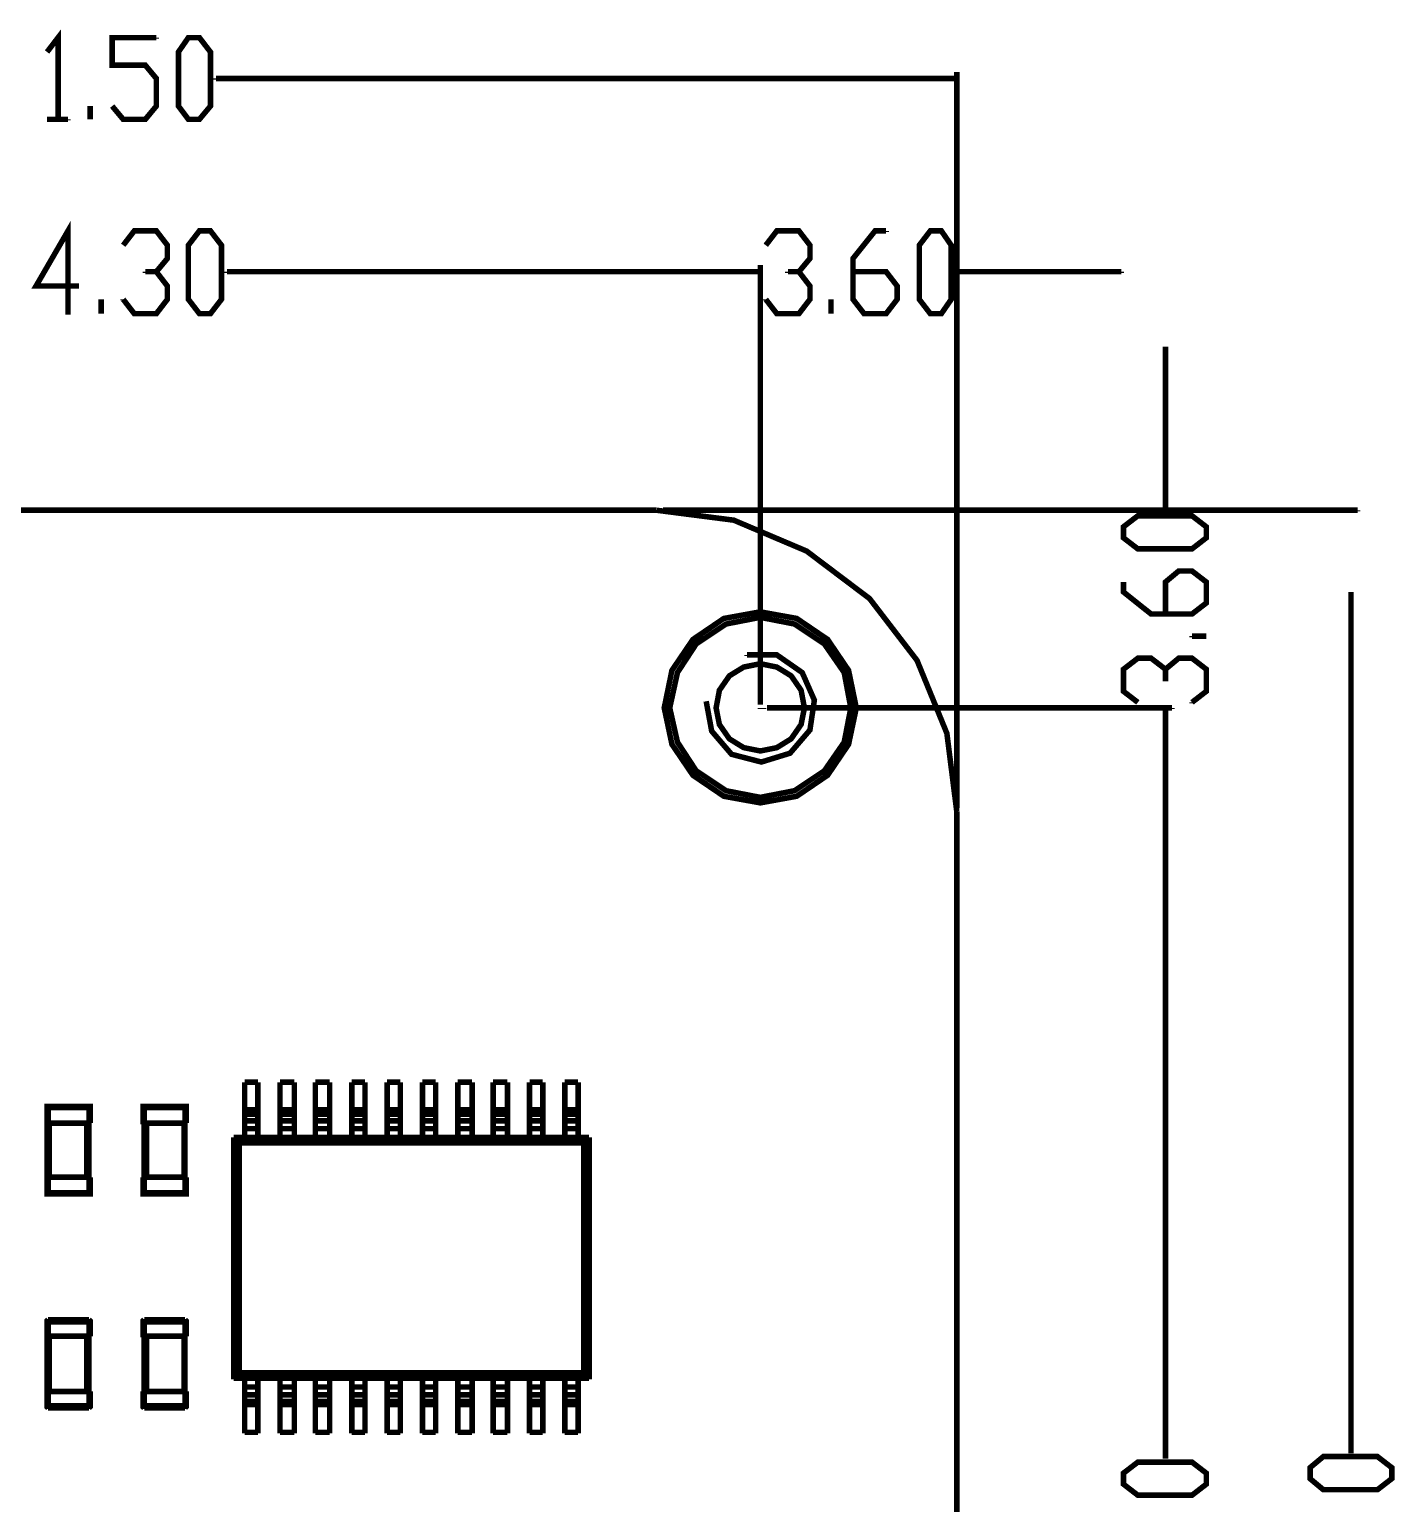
# Model space of a CAD drawing. Extents: x 0.69 to 10.45, y 1.47 to 7.05.
# Drawn here: x 8.392 to 10.452, y 3.509 to 5.734 of the extents above; entities that cross this region are included whole.
import ezdxf

# ---------------------------------------------------------------- set-up
doc = ezdxf.new("R2010")
doc.units = 0
doc.layers.get('0').update_dxf_attribs({"linetype": 'CONTINUOUS'})

msp = doc.modelspace()

# ---------------------------------------------------------------- linework, layer by layer
at = {"color": 0, "const_width": 0.00833}
for points in [[(8.41835, 5.69997), (8.435, 5.72168), (8.435, 5.59831)], [(8.51665, 5.61833), (8.53331, 5.59831), (8.56668, 5.59831), (8.58333, 5.61833), (8.58333, 5.66), (8.56668, 5.68001), (8.51665, 5.68001), (8.51665, 5.72168), (8.58333, 5.72168)], [(8.58333, 5.72168), (8.58333, 5.72)], [(9.79167, 4.55832), (9.79167, 5.66997)], [(9.79167, 5.66997), (9.79167, 5.66835)], [(9.79167, 5.66), (8.67333, 5.66)], [(8.67333, 5.66), (8.67333, 5.65831)], [(8.48335, 5.59831), (8.48335, 5.61833)], [(8.48335, 5.61833), (8.48335, 5.61664)], [(8.41835, 5.59831), (8.44997, 5.59831)], [(8.435, 5.59831), (8.435, 5.59668)], [(8.44997, 5.59831), (8.44997, 5.59668)], [(8.46669, 5.34668), (8.40169, 5.34668), (8.44997, 5.43001), (8.44997, 5.30501)], [(8.53331, 5.40831), (8.55003, 5.43001), (8.58333, 5.43001), (8.59999, 5.40831), (8.59999, 5.38835), (8.58333, 5.36833), (8.56668, 5.36833)], [(9.50331, 5.40831), (9.52001, 5.43001), (9.55333, 5.43001), (9.56999, 5.40831), (9.56999, 5.38835), (9.55333, 5.36833), (9.53668, 5.36833)], [(9.63499, 5.36833), (9.685, 5.36833), (9.70167, 5.34668), (9.70167, 5.32667), (9.685, 5.30501), (9.65169, 5.30501), (9.63499, 5.32667), (9.63499, 5.38835), (9.66835, 5.43001), (9.685, 5.43001)], [(9.685, 5.43001), (9.685, 5.42833)], [(8.58333, 5.36833), (8.59999, 5.34668), (8.59999, 5.32667), (8.58333, 5.30501), (8.55003, 5.30501), (8.53331, 5.32667)], [(8.56668, 5.36833), (8.56668, 5.36664)], [(9.49501, 5.36833), (8.69, 5.36833)], [(8.69, 5.36833), (8.69, 5.36664)], [(9.49501, 5.36833), (9.24669, 5.36833)], [(9.24669, 5.36833), (9.24669, 5.36664)], [(9.49501, 4.71669), (9.49501, 5.37831)], [(9.49501, 5.37831), (9.49501, 5.37668)], [(9.49501, 4.72168), (9.49501, 5.37831)], [(9.49501, 5.37831), (9.49501, 5.37668)], [(9.55333, 5.36833), (9.56999, 5.34668), (9.56999, 5.32667), (9.55333, 5.30501), (9.52001, 5.30501), (9.50331, 5.32667)], [(9.53668, 5.36833), (9.53668, 5.36664)], [(9.79167, 4.72168), (9.79167, 5.37831)], [(9.79167, 5.37831), (9.79167, 5.37668)], [(9.79167, 5.36833), (10.04, 5.36833)], [(10.04, 5.36833), (10.04, 5.36664)], [(8.5, 5.30501), (8.5, 5.32667)], [(8.5, 5.32667), (8.5, 5.32497)], [(8.53331, 5.32667), (8.53331, 5.32497)], [(9.50331, 5.32667), (9.50331, 5.32497)], [(9.60167, 5.30501), (9.60167, 5.32667)], [(9.60167, 5.32667), (9.60167, 5.32497)], [(8.44997, 5.30501), (8.44997, 5.30333)], [(10.1067, 5.00836), (10.1067, 5.25499)], [(10.1067, 5.25499), (10.1067, 5.25331)], [(9.33832, 5.00836), (7.64665, 5.00836)], [(9.79167, 4.55333), (9.77669, 4.67165), (9.73167, 4.78168), (9.66, 4.875), (9.565, 4.94667), (9.45503, 4.99333), (9.33832, 5.00836)], [(9.33832, 5.00836), (9.33832, 5.00667)], [(9.34332, 5.00836), (9.34332, 5.00667)], [(9.34831, 5.00836), (10.3967, 5.00836)], [(10.1017, 5.00836), (10.095, 5.00836)], [(10.095, 5.00836), (10.095, 5.00667)], [(10.1067, 5.00836), (10.1067, 5.00667)], [(10.3967, 5.00836), (10.3967, 5.00667)], [(10.1067, 4.85167), (10.1067, 4.90001), (10.1267, 4.91667), (10.1467, 4.91667), (10.1683, 4.90001), (10.1683, 4.86833), (10.1467, 4.85167), (10.085, 4.85167), (10.0433, 4.88499), (10.0433, 4.90001)], [(10.0433, 4.90001), (10.0433, 4.89833)], [(10.3867, 4.88499), (10.3867, 3.58664)], [(10.1683, 4.81836), (10.1467, 4.81836)], [(10.1467, 4.81836), (10.1467, 4.81668)], [(9.41336, 4.72), (9.42165, 4.67503), (9.45167, 4.63997), (9.49669, 4.62831), (9.53999, 4.64165), (9.56999, 4.67665), (9.57667, 4.72168), (9.55832, 4.76335), (9.52001, 4.78999), (9.47499, 4.78999)], [(9.47499, 4.78999), (9.47499, 4.78836)], [(10.065, 4.71832), (10.0433, 4.73503), (10.0433, 4.76833), (10.065, 4.785), (10.085, 4.785), (10.1067, 4.76833), (10.1067, 4.75168)], [(10.1067, 4.76833), (10.1267, 4.785), (10.1467, 4.785), (10.1683, 4.76833), (10.1683, 4.73503), (10.1467, 4.71832)], [(10.1067, 4.75168), (10.1067, 4.75)], [(9.49501, 4.71669), (9.49501, 4.715)], [(9.79167, 4.71669), (9.79167, 4.715)], [(10.1467, 4.71832), (10.1467, 4.71669)], [(9.49501, 4.71001), (9.49501, 4.70833)], [(9.5, 4.71001), (9.5, 4.70833)], [(9.50499, 4.71001), (10.1166, 4.71001)], [(10.1017, 4.71001), (10.095, 4.71001)], [(10.095, 4.71001), (10.095, 4.70833)], [(10.1067, 4.71001), (10.1067, 3.57835)], [(10.1067, 4.71001), (10.1067, 4.70833)], [(10.1067, 4.71001), (10.1067, 4.46332)], [(10.1166, 4.71001), (10.1166, 4.70833)], [(9.79167, 2.20167), (9.79167, 4.55333)], [(9.79167, 4.55333), (9.79167, 4.55165)], [(9.79167, 4.55333), (9.79167, 4.55165)], [(10.1067, 4.46332), (10.1067, 4.46164)], [(8.71669, 4.14501), (8.71669, 4.06168)], [(8.73665, 4.14501), (8.71669, 4.14501)], [(8.71669, 4.14501), (8.71669, 4.14333)], [(8.73665, 4.14501), (8.73665, 4.06168)], [(8.77001, 4.14501), (8.77001, 4.06168)], [(8.79167, 4.14501), (8.77001, 4.14501)], [(8.77001, 4.14501), (8.77001, 4.14333)], [(8.79167, 4.14501), (8.79167, 4.06168)], [(8.82335, 4.14501), (8.82335, 4.06168)], [(8.845, 4.14501), (8.82335, 4.14501)], [(8.82335, 4.14501), (8.82335, 4.14333)], [(8.845, 4.14501), (8.845, 4.06168)], [(8.87831, 4.14501), (8.87831, 4.06168)], [(8.89833, 4.14501), (8.87831, 4.14501)], [(8.87831, 4.14501), (8.87831, 4.14333)], [(8.89833, 4.14501), (8.89833, 4.06168)], [(8.93164, 4.14501), (8.93164, 4.06168)], [(8.95167, 4.14501), (8.93164, 4.14501)], [(8.93164, 4.14501), (8.93164, 4.14333)], [(8.95167, 4.14501), (8.95167, 4.06168)], [(8.98503, 4.14501), (8.98503, 4.06168)], [(9.00499, 4.14501), (8.98503, 4.14501)], [(8.98503, 4.14501), (8.98503, 4.14333)], [(9.00499, 4.14501), (9.00499, 4.06168)], [(9.03836, 4.06168), (9.03836, 4.14501)], [(9.03836, 4.14501), (9.03836, 4.14333)], [(9.06, 4.14501), (9.03836, 4.14501)], [(9.03836, 4.14501), (9.03836, 4.14333)], [(9.06, 4.14501), (9.06, 4.06168)], [(9.09169, 4.06168), (9.09169, 4.14501)], [(9.09169, 4.14501), (9.09169, 4.14333)], [(9.11333, 4.14501), (9.09169, 4.14501)], [(9.09169, 4.14501), (9.09169, 4.14333)], [(9.11333, 4.14501), (9.11333, 4.06168)], [(9.14665, 4.14501), (9.14665, 4.06168)], [(9.16667, 4.14501), (9.14665, 4.14501)], [(9.14665, 4.14501), (9.14665, 4.14333)], [(9.16667, 4.14501), (9.16667, 4.06168)], [(9.19997, 4.14501), (9.19997, 4.06168)], [(9.22, 4.14501), (9.19997, 4.14501)], [(9.19997, 4.14501), (9.19997, 4.14333)], [(9.22, 4.14501), (9.22, 4.06168)], [(8.41997, 4.10835), (8.41835, 4.10835), (8.41835, 4.10667)], [(8.41835, 4.10667), (8.41835, 4.08333)], [(8.41835, 4.10667), (8.48335, 4.10667)], [(8.41835, 4.10667), (8.41835, 4.10499)], [(8.41997, 4.08333), (8.41997, 4.10835)], [(8.41997, 4.10835), (8.41997, 4.10667)], [(8.48167, 4.10835), (8.41997, 4.10835)], [(8.41997, 4.10835), (8.41997, 4.10667)], [(8.48167, 4.10835), (8.48167, 4.08333)], [(8.48335, 4.10667), (8.48335, 4.10835), (8.48167, 4.10835)], [(8.48167, 4.10835), (8.48167, 4.10667)], [(8.48335, 4.08333), (8.48335, 4.10667)], [(8.48335, 4.10667), (8.48335, 4.10499)], [(8.48335, 4.10667), (8.48335, 4.10499)], [(8.565, 4.10835), (8.56332, 4.10835), (8.56332, 4.10667)], [(8.56332, 4.10667), (8.56332, 4.08333)], [(8.56332, 4.10667), (8.62831, 4.10667)], [(8.56332, 4.10667), (8.56332, 4.10499)], [(8.565, 4.08333), (8.565, 4.10835)], [(8.565, 4.10835), (8.565, 4.10667)], [(8.62668, 4.10835), (8.565, 4.10835)], [(8.565, 4.10835), (8.565, 4.10667)], [(8.62668, 4.10835), (8.62668, 4.08333)], [(8.62831, 4.10667), (8.62831, 4.10835), (8.62668, 4.10835)], [(8.62668, 4.10835), (8.62668, 4.10667)], [(8.62831, 4.08333), (8.62831, 4.10667)], [(8.62831, 4.10667), (8.62831, 4.10499)], [(8.62831, 4.10667), (8.62831, 4.10499)], [(8.71669, 4.10335), (8.73665, 4.10335)], [(8.73665, 4.09668), (8.71669, 4.09668)], [(8.71669, 4.09668), (8.71669, 4.095)], [(8.73665, 4.10335), (8.73665, 4.10167)], [(8.77001, 4.10335), (8.79167, 4.10335)], [(8.79167, 4.09668), (8.77001, 4.09668)], [(8.77001, 4.09668), (8.77001, 4.095)], [(8.79167, 4.10335), (8.79167, 4.10167)], [(8.82335, 4.10335), (8.845, 4.10335)], [(8.845, 4.09668), (8.82335, 4.09668)], [(8.82335, 4.09668), (8.82335, 4.095)], [(8.845, 4.10335), (8.845, 4.10167)], [(8.87831, 4.10335), (8.89833, 4.10335)], [(8.89833, 4.09668), (8.87831, 4.09668)], [(8.87831, 4.09668), (8.87831, 4.095)], [(8.89833, 4.10335), (8.89833, 4.10167)], [(8.93164, 4.10335), (8.95167, 4.10335)], [(8.95167, 4.09668), (8.93164, 4.09668)], [(8.93164, 4.09668), (8.93164, 4.095)], [(8.95167, 4.10335), (8.95167, 4.10167)], [(8.98503, 4.10335), (9.00499, 4.10335)], [(9.00499, 4.09668), (8.98503, 4.09668)], [(8.98503, 4.09668), (8.98503, 4.095)], [(9.00499, 4.10335), (9.00499, 4.10167)], [(9.03836, 4.10335), (9.06, 4.10335)], [(9.06, 4.09668), (9.03836, 4.09668)], [(9.03836, 4.09668), (9.03836, 4.095)], [(9.06, 4.10335), (9.06, 4.10167)], [(9.09169, 4.10335), (9.11333, 4.10335)], [(9.11333, 4.09668), (9.09169, 4.09668)], [(9.09169, 4.09668), (9.09169, 4.095)], [(9.11333, 4.10335), (9.11333, 4.10167)], [(9.14665, 4.10335), (9.16667, 4.10335)], [(9.16667, 4.09668), (9.14665, 4.09668)], [(9.14665, 4.09668), (9.14665, 4.095)], [(9.16667, 4.10335), (9.16667, 4.10167)], [(9.19997, 4.10335), (9.22, 4.10335)], [(9.22, 4.09668), (9.19997, 4.09668)], [(9.19997, 4.09668), (9.19997, 4.095)], [(9.22, 4.10335), (9.22, 4.10167)], [(8.41835, 4.08333), (8.41835, 4.08165)], [(8.41835, 4.08333), (8.41835, 4.00168)], [(8.48335, 4.08333), (8.41835, 4.08333)], [(8.41835, 4.08333), (8.41835, 4.08165)], [(8.42165, 4.00168), (8.42165, 4.08333)], [(8.42165, 4.08333), (8.42165, 4.08165)], [(8.47835, 4.08333), (8.47835, 4.00168)], [(8.48167, 4.08333), (8.48167, 4.08165)], [(8.48167, 4.00168), (8.48167, 4.08333)], [(8.48167, 4.08333), (8.48167, 4.08165)], [(8.56332, 4.08333), (8.56332, 4.08165)], [(8.62831, 4.08333), (8.56332, 4.08333)], [(8.56332, 4.08333), (8.56332, 4.08165)], [(8.565, 4.08333), (8.565, 4.00168)], [(8.56836, 4.00168), (8.56836, 4.08333)], [(8.56836, 4.08333), (8.56836, 4.08165)], [(8.625, 4.08333), (8.625, 4.00168)], [(8.62668, 4.08333), (8.62668, 4.08165)], [(8.62668, 4.00168), (8.62668, 4.08333)], [(8.62668, 4.08333), (8.62668, 4.08165)], [(8.73665, 4.08664), (8.71669, 4.08664)], [(8.71669, 4.08664), (8.71669, 4.08501)], [(8.71669, 4.07497), (8.73665, 4.07497)], [(8.73665, 4.07497), (8.73665, 4.07335)], [(8.79167, 4.08664), (8.77001, 4.08664)], [(8.77001, 4.08664), (8.77001, 4.08501)], [(8.77001, 4.07497), (8.79167, 4.07497)], [(8.79167, 4.07497), (8.79167, 4.07335)], [(8.845, 4.08664), (8.82335, 4.08664)], [(8.82335, 4.08664), (8.82335, 4.08501)], [(8.82335, 4.07497), (8.845, 4.07497)], [(8.845, 4.07497), (8.845, 4.07335)], [(8.89833, 4.08664), (8.87831, 4.08664)], [(8.87831, 4.08664), (8.87831, 4.08501)], [(8.87831, 4.07497), (8.89833, 4.07497)], [(8.89833, 4.07497), (8.89833, 4.07335)], [(8.95167, 4.08664), (8.93164, 4.08664)], [(8.93164, 4.08664), (8.93164, 4.08501)], [(8.93164, 4.07497), (8.95167, 4.07497)], [(8.95167, 4.07497), (8.95167, 4.07335)], [(9.00499, 4.08664), (8.98503, 4.08664)], [(8.98503, 4.08664), (8.98503, 4.08501)], [(8.98503, 4.07497), (9.00499, 4.07497)], [(9.00499, 4.07497), (9.00499, 4.07335)], [(9.06, 4.08664), (9.03836, 4.08664)], [(9.03836, 4.08664), (9.03836, 4.08501)], [(9.03836, 4.07497), (9.06, 4.07497)], [(9.06, 4.07497), (9.06, 4.07335)], [(9.11333, 4.08664), (9.09169, 4.08664)], [(9.09169, 4.08664), (9.09169, 4.08501)], [(9.09169, 4.07497), (9.11333, 4.07497)], [(9.11333, 4.07497), (9.11333, 4.07335)], [(9.16667, 4.08664), (9.14665, 4.08664)], [(9.14665, 4.08664), (9.14665, 4.08501)], [(9.14665, 4.07497), (9.16667, 4.07497)], [(9.16667, 4.07497), (9.16667, 4.07335)], [(9.22, 4.08664), (9.19997, 4.08664)], [(9.19997, 4.08664), (9.19997, 4.08501)], [(9.19997, 4.07497), (9.22, 4.07497)], [(9.22, 4.07497), (9.22, 4.07335)], [(8.69997, 4.06168), (8.69997, 3.69835)], [(8.71669, 4.06168), (8.69997, 4.06168)], [(8.69997, 4.06168), (8.69997, 4.06)], [(8.70833, 4.05333), (8.69997, 4.06168)], [(8.69997, 4.06168), (8.69997, 4.06)], [(8.70833, 4.05333), (8.70833, 3.70665)], [(9.22835, 4.05333), (8.70833, 4.05333)], [(8.70833, 4.05333), (8.70833, 4.05165)], [(8.71669, 4.06168), (8.71669, 4.06)], [(8.73665, 4.06168), (8.71669, 4.06168)], [(8.71669, 4.06168), (8.71669, 4.06)], [(8.73665, 4.06168), (8.73665, 4.06)], [(8.77001, 4.06168), (8.73665, 4.06168)], [(8.73665, 4.06168), (8.73665, 4.06)], [(8.77001, 4.06168), (8.77001, 4.06)], [(8.79167, 4.06168), (8.77001, 4.06168)], [(8.77001, 4.06168), (8.77001, 4.06)], [(8.79167, 4.06168), (8.79167, 4.06)], [(8.82335, 4.06168), (8.79167, 4.06168)], [(8.79167, 4.06168), (8.79167, 4.06)], [(8.82335, 4.06168), (8.82335, 4.06)], [(8.845, 4.06168), (8.82335, 4.06168)], [(8.82335, 4.06168), (8.82335, 4.06)], [(8.845, 4.06168), (8.845, 4.06)], [(8.87831, 4.06168), (8.845, 4.06168)], [(8.845, 4.06168), (8.845, 4.06)], [(8.87831, 4.06168), (8.87831, 4.06)], [(8.89833, 4.06168), (8.87831, 4.06168)], [(8.87831, 4.06168), (8.87831, 4.06)], [(8.89833, 4.06168), (8.89833, 4.06)], [(8.93164, 4.06168), (8.89833, 4.06168)], [(8.89833, 4.06168), (8.89833, 4.06)], [(8.93164, 4.06168), (8.93164, 4.06)], [(8.95167, 4.06168), (8.93164, 4.06168)], [(8.93164, 4.06168), (8.93164, 4.06)], [(8.95167, 4.06168), (8.95167, 4.06)], [(8.98503, 4.06168), (8.95167, 4.06168)], [(8.95167, 4.06168), (8.95167, 4.06)], [(8.98503, 4.06168), (8.98503, 4.06)], [(9.00499, 4.06168), (8.98503, 4.06168)], [(8.98503, 4.06168), (8.98503, 4.06)], [(9.00499, 4.06168), (9.00499, 4.06)], [(9.03836, 4.06168), (9.00499, 4.06168)], [(9.00499, 4.06168), (9.00499, 4.06)], [(9.06, 4.06168), (9.03836, 4.06168)], [(9.03836, 4.06168), (9.03836, 4.06)], [(9.06, 4.06168), (9.06, 4.06)], [(9.09169, 4.06168), (9.06, 4.06168)], [(9.06, 4.06168), (9.06, 4.06)], [(9.11333, 4.06168), (9.09169, 4.06168)], [(9.09169, 4.06168), (9.09169, 4.06)], [(9.11333, 4.06168), (9.11333, 4.06)], [(9.14665, 4.06168), (9.11333, 4.06168)], [(9.11333, 4.06168), (9.11333, 4.06)], [(9.14665, 4.06168), (9.14665, 4.06)], [(9.16667, 4.06168), (9.14665, 4.06168)], [(9.14665, 4.06168), (9.14665, 4.06)], [(9.16667, 4.06168), (9.16667, 4.06)], [(9.19997, 4.06168), (9.16667, 4.06168)], [(9.16667, 4.06168), (9.16667, 4.06)], [(9.19997, 4.06168), (9.19997, 4.06)], [(9.22, 4.06168), (9.19997, 4.06168)], [(9.19997, 4.06168), (9.19997, 4.06)], [(9.23665, 4.06168), (9.22, 4.06168)], [(9.22, 4.06168), (9.22, 4.06)], [(9.22, 4.06168), (9.22, 4.06)], [(9.23665, 4.06168), (9.22835, 4.05333)], [(9.22835, 4.05333), (9.22835, 4.05165)], [(9.22835, 3.70665), (9.22835, 4.05333)], [(9.22835, 4.05333), (9.22835, 4.05165)], [(9.23665, 3.69835), (9.23665, 4.06168)], [(9.23665, 4.06168), (9.23665, 4.06)], [(8.41835, 4.00168), (8.41835, 3.97835)], [(8.41835, 4.00168), (8.41835, 4)], [(8.41835, 4.00168), (8.48335, 4.00168)], [(8.41997, 3.97667), (8.41997, 4.00168)], [(8.41997, 4.00168), (8.41997, 4)], [(8.47835, 4.00168), (8.47835, 4)], [(8.48167, 4.00168), (8.48167, 3.97667)], [(8.48335, 3.97835), (8.48335, 4.00168)], [(8.48335, 4.00168), (8.48335, 4)], [(8.48335, 4.00168), (8.48335, 4)], [(8.56332, 4.00168), (8.56332, 3.97835)], [(8.56332, 4.00168), (8.62831, 4.00168)], [(8.565, 4.00168), (8.565, 4)], [(8.565, 3.97667), (8.565, 4.00168)], [(8.565, 4.00168), (8.565, 4)], [(8.625, 4.00168), (8.625, 4)], [(8.62668, 4.00168), (8.62668, 3.97667)], [(8.62831, 3.97835), (8.62831, 4.00168)], [(8.62831, 4.00168), (8.62831, 4)], [(8.62831, 4.00168), (8.62831, 4)], [(8.41835, 3.97835), (8.41835, 3.97667)], [(8.48335, 3.97835), (8.41835, 3.97835)], [(8.41835, 3.97835), (8.41835, 3.97667)], [(8.41835, 3.97835), (8.41835, 3.97667), (8.41997, 3.97667)], [(8.48167, 3.97667), (8.48335, 3.97667), (8.48335, 3.97835)], [(8.48335, 3.97835), (8.48335, 3.97667)], [(8.56332, 3.97835), (8.56332, 3.97667)], [(8.62831, 3.97835), (8.56332, 3.97835)], [(8.56332, 3.97835), (8.56332, 3.97667)], [(8.56332, 3.97835), (8.56332, 3.97667), (8.565, 3.97667)], [(8.62668, 3.97667), (8.62831, 3.97667), (8.62831, 3.97835)], [(8.62831, 3.97835), (8.62831, 3.97667)], [(8.41997, 3.97667), (8.48167, 3.97667)], [(8.41997, 3.97667), (8.41997, 3.97499)], [(8.48167, 3.97667), (8.48167, 3.97499)], [(8.48167, 3.97667), (8.48167, 3.97499)], [(8.565, 3.97667), (8.62668, 3.97667)], [(8.565, 3.97667), (8.565, 3.97499)], [(8.62668, 3.97667), (8.62668, 3.97499)], [(8.62668, 3.97667), (8.62668, 3.97499)], [(8.41997, 3.78668), (8.41835, 3.785), (8.41835, 3.78331)], [(8.41835, 3.78331), (8.41835, 3.76167)], [(8.41835, 3.78331), (8.48335, 3.78331)], [(8.41835, 3.78331), (8.41835, 3.78168)], [(8.41997, 3.76167), (8.41997, 3.78668)], [(8.41997, 3.78668), (8.41997, 3.785)], [(8.48167, 3.78668), (8.41997, 3.78668)], [(8.41997, 3.78668), (8.41997, 3.785)], [(8.48167, 3.78668), (8.48167, 3.76167)], [(8.48335, 3.78331), (8.48335, 3.785), (8.48167, 3.78668)], [(8.48167, 3.78668), (8.48167, 3.785)], [(8.48335, 3.76167), (8.48335, 3.78331)], [(8.48335, 3.78331), (8.48335, 3.78168)], [(8.48335, 3.78331), (8.48335, 3.78168)], [(8.565, 3.78668), (8.56332, 3.785), (8.56332, 3.78331)], [(8.56332, 3.78331), (8.56332, 3.76167)], [(8.56332, 3.78331), (8.62831, 3.78331)], [(8.56332, 3.78331), (8.56332, 3.78168)], [(8.565, 3.76167), (8.565, 3.78668)], [(8.565, 3.78668), (8.565, 3.785)], [(8.62668, 3.78668), (8.565, 3.78668)], [(8.565, 3.78668), (8.565, 3.785)], [(8.62668, 3.78668), (8.62668, 3.76167)], [(8.62831, 3.78331), (8.62831, 3.785), (8.62668, 3.78668)], [(8.62668, 3.78668), (8.62668, 3.785)], [(8.62831, 3.76167), (8.62831, 3.78331)], [(8.62831, 3.78331), (8.62831, 3.78168)], [(8.62831, 3.78331), (8.62831, 3.78168)], [(8.41835, 3.76167), (8.41835, 3.75999)], [(8.41835, 3.76167), (8.41835, 3.67833)], [(8.48335, 3.76167), (8.41835, 3.76167)], [(8.41835, 3.76167), (8.41835, 3.75999)], [(8.42165, 3.67833), (8.42165, 3.76167)], [(8.42165, 3.76167), (8.42165, 3.75999)], [(8.47835, 3.76167), (8.47835, 3.67833)], [(8.48167, 3.76167), (8.48167, 3.75999)], [(8.48167, 3.67833), (8.48167, 3.76167)], [(8.48167, 3.76167), (8.48167, 3.75999)], [(8.56332, 3.76167), (8.56332, 3.75999)], [(8.62831, 3.76167), (8.56332, 3.76167)], [(8.56332, 3.76167), (8.56332, 3.75999)], [(8.565, 3.76167), (8.565, 3.67833)], [(8.56836, 3.67833), (8.56836, 3.76167)], [(8.56836, 3.76167), (8.56836, 3.75999)], [(8.625, 3.76167), (8.625, 3.67833)], [(8.62668, 3.76167), (8.62668, 3.75999)], [(8.62668, 3.67833), (8.62668, 3.76167)], [(8.62668, 3.76167), (8.62668, 3.75999)], [(8.70833, 3.70665), (8.69997, 3.69835)], [(8.69997, 3.69835), (8.69997, 3.69667)], [(8.69997, 3.69835), (8.69997, 3.69667)], [(8.69997, 3.69835), (8.71669, 3.69835)], [(8.70833, 3.70665), (8.70833, 3.70503)], [(8.70833, 3.70665), (9.22835, 3.70665)], [(8.71669, 3.61664), (8.71669, 3.69835)], [(8.71669, 3.69835), (8.71669, 3.69667)], [(8.71669, 3.69835), (8.71669, 3.69667)], [(8.73665, 3.69835), (8.71669, 3.69835)], [(8.71669, 3.69835), (8.71669, 3.69667)], [(8.73665, 3.69835), (8.73665, 3.61664)], [(8.73665, 3.69835), (8.77001, 3.69835)], [(8.77001, 3.61664), (8.77001, 3.69835)], [(8.77001, 3.69835), (8.77001, 3.69667)], [(8.77001, 3.69835), (8.77001, 3.69667)], [(8.79167, 3.69835), (8.77001, 3.69835)], [(8.77001, 3.69835), (8.77001, 3.69667)], [(8.79167, 3.69835), (8.79167, 3.61664)], [(8.79167, 3.69835), (8.82335, 3.69835)], [(8.82335, 3.61664), (8.82335, 3.69835)], [(8.82335, 3.69835), (8.82335, 3.69667)], [(8.82335, 3.69835), (8.82335, 3.69667)], [(8.845, 3.69835), (8.82335, 3.69835)], [(8.82335, 3.69835), (8.82335, 3.69667)], [(8.845, 3.69835), (8.845, 3.61664)], [(8.845, 3.69835), (8.87831, 3.69835)], [(8.87831, 3.61664), (8.87831, 3.69835)], [(8.87831, 3.69835), (8.87831, 3.69667)], [(8.87831, 3.69835), (8.87831, 3.69667)], [(8.89833, 3.69835), (8.87831, 3.69835)], [(8.87831, 3.69835), (8.87831, 3.69667)], [(8.89833, 3.69835), (8.89833, 3.61664)], [(8.89833, 3.69835), (8.93164, 3.69835)], [(8.93164, 3.69835), (8.93164, 3.69667)], [(8.95167, 3.69835), (8.93164, 3.69835)], [(8.93164, 3.69835), (8.93164, 3.69667)], [(8.93164, 3.61664), (8.93164, 3.69835)], [(8.93164, 3.69835), (8.93164, 3.69667)], [(8.95167, 3.69835), (8.98503, 3.69835)], [(8.95167, 3.69835), (8.95167, 3.61664)], [(8.98503, 3.69835), (8.98503, 3.69667)], [(9.00499, 3.69835), (8.98503, 3.69835)], [(8.98503, 3.69835), (8.98503, 3.69667)], [(8.98503, 3.61664), (8.98503, 3.69835)], [(8.98503, 3.69835), (8.98503, 3.69667)], [(9.00499, 3.69835), (9.03836, 3.69835)], [(9.00499, 3.69835), (9.00499, 3.61664)], [(9.03836, 3.69835), (9.03836, 3.69667)], [(9.06, 3.69835), (9.03836, 3.69835)], [(9.03836, 3.69835), (9.03836, 3.69667)], [(9.03836, 3.61664), (9.03836, 3.69835)], [(9.03836, 3.69835), (9.03836, 3.69667)], [(9.06, 3.69835), (9.09169, 3.69835)], [(9.06, 3.69835), (9.06, 3.61664)], [(9.09169, 3.69835), (9.09169, 3.69667)], [(9.11333, 3.69835), (9.09169, 3.69835)], [(9.09169, 3.69835), (9.09169, 3.69667)], [(9.09169, 3.61664), (9.09169, 3.69835)], [(9.09169, 3.69835), (9.09169, 3.69667)], [(9.11333, 3.69835), (9.14665, 3.69835)], [(9.11333, 3.69835), (9.11333, 3.61664)], [(9.14665, 3.69835), (9.14665, 3.69667)], [(9.16667, 3.69835), (9.14665, 3.69835)], [(9.14665, 3.69835), (9.14665, 3.69667)], [(9.14665, 3.61664), (9.14665, 3.69835)], [(9.14665, 3.69835), (9.14665, 3.69667)], [(9.16667, 3.69835), (9.19997, 3.69835)], [(9.16667, 3.69835), (9.16667, 3.61664)], [(9.19997, 3.69835), (9.19997, 3.69667)], [(9.22, 3.69835), (9.19997, 3.69835)], [(9.19997, 3.69835), (9.19997, 3.69667)], [(9.19997, 3.61664), (9.19997, 3.69835)], [(9.19997, 3.69835), (9.19997, 3.69667)], [(9.22, 3.69835), (9.23665, 3.69835)], [(9.22, 3.69835), (9.22, 3.61664)], [(9.22835, 3.70665), (9.22835, 3.70503)], [(9.22835, 3.70665), (9.23665, 3.69835)], [(9.23665, 3.69835), (9.23665, 3.69667)], [(9.23665, 3.69835), (9.23665, 3.69667)], [(8.41835, 3.67833), (8.41835, 3.65668)], [(8.41835, 3.67833), (8.41835, 3.67665)], [(8.41835, 3.67833), (8.48335, 3.67833)], [(8.41997, 3.65332), (8.41997, 3.67833)], [(8.41997, 3.67833), (8.41997, 3.67665)], [(8.47835, 3.67833), (8.47835, 3.67665)], [(8.48167, 3.67833), (8.48167, 3.65332)], [(8.48335, 3.65668), (8.48335, 3.67833)], [(8.48335, 3.67833), (8.48335, 3.67665)], [(8.48335, 3.67833), (8.48335, 3.67665)], [(8.56332, 3.67833), (8.56332, 3.65668)], [(8.56332, 3.67833), (8.62831, 3.67833)], [(8.565, 3.67833), (8.565, 3.67665)], [(8.565, 3.65332), (8.565, 3.67833)], [(8.565, 3.67833), (8.565, 3.67665)], [(8.625, 3.67833), (8.625, 3.67665)], [(8.62668, 3.67833), (8.62668, 3.65332)], [(8.62831, 3.65668), (8.62831, 3.67833)], [(8.62831, 3.67833), (8.62831, 3.67665)], [(8.62831, 3.67833), (8.62831, 3.67665)], [(8.73665, 3.685), (8.71669, 3.685)], [(8.71669, 3.685), (8.71669, 3.68332)], [(8.71669, 3.67333), (8.73665, 3.67333)], [(8.73665, 3.67333), (8.73665, 3.67165)], [(8.79167, 3.685), (8.77001, 3.685)], [(8.77001, 3.685), (8.77001, 3.68332)], [(8.77001, 3.67333), (8.79167, 3.67333)], [(8.79167, 3.67333), (8.79167, 3.67165)], [(8.845, 3.685), (8.82335, 3.685)], [(8.82335, 3.685), (8.82335, 3.68332)], [(8.82335, 3.67333), (8.845, 3.67333)], [(8.845, 3.67333), (8.845, 3.67165)], [(8.89833, 3.685), (8.87831, 3.685)], [(8.87831, 3.685), (8.87831, 3.68332)], [(8.87831, 3.67333), (8.89833, 3.67333)], [(8.89833, 3.67333), (8.89833, 3.67165)], [(8.95167, 3.685), (8.93164, 3.685)], [(8.93164, 3.685), (8.93164, 3.68332)], [(8.93164, 3.67333), (8.95167, 3.67333)], [(8.95167, 3.67333), (8.95167, 3.67165)], [(9.00499, 3.685), (8.98503, 3.685)], [(8.98503, 3.685), (8.98503, 3.68332)], [(8.98503, 3.67333), (9.00499, 3.67333)], [(9.00499, 3.67333), (9.00499, 3.67165)], [(9.06, 3.685), (9.03836, 3.685)], [(9.03836, 3.685), (9.03836, 3.68332)], [(9.03836, 3.67333), (9.06, 3.67333)], [(9.06, 3.67333), (9.06, 3.67165)], [(9.11333, 3.685), (9.09169, 3.685)], [(9.09169, 3.685), (9.09169, 3.68332)], [(9.09169, 3.67333), (9.11333, 3.67333)], [(9.11333, 3.67333), (9.11333, 3.67165)], [(9.16667, 3.685), (9.14665, 3.685)], [(9.14665, 3.685), (9.14665, 3.68332)], [(9.14665, 3.67333), (9.16667, 3.67333)], [(9.16667, 3.67333), (9.16667, 3.67165)], [(9.22, 3.685), (9.19997, 3.685)], [(9.19997, 3.685), (9.19997, 3.68332)], [(9.19997, 3.67333), (9.22, 3.67333)], [(9.22, 3.67333), (9.22, 3.67165)], [(8.41835, 3.65668), (8.41835, 3.655)], [(8.48335, 3.65668), (8.41835, 3.65668)], [(8.41835, 3.65668), (8.41835, 3.655)], [(8.41835, 3.65668), (8.41835, 3.655), (8.41997, 3.65332)], [(8.41997, 3.65332), (8.48167, 3.65332)], [(8.41997, 3.65332), (8.41997, 3.65169)], [(8.48167, 3.65332), (8.48335, 3.655), (8.48335, 3.65668)], [(8.48167, 3.65332), (8.48167, 3.65169)], [(8.48167, 3.65332), (8.48167, 3.65169)], [(8.48335, 3.65668), (8.48335, 3.655)], [(8.56332, 3.65668), (8.56332, 3.655)], [(8.62831, 3.65668), (8.56332, 3.65668)], [(8.56332, 3.65668), (8.56332, 3.655)], [(8.56332, 3.65668), (8.56332, 3.655), (8.565, 3.65332)], [(8.565, 3.65332), (8.62668, 3.65332)], [(8.565, 3.65332), (8.565, 3.65169)], [(8.62668, 3.65332), (8.62831, 3.655), (8.62831, 3.65668)], [(8.62668, 3.65332), (8.62668, 3.65169)], [(8.62668, 3.65332), (8.62668, 3.65169)], [(8.62831, 3.65668), (8.62831, 3.655)], [(8.71669, 3.66336), (8.73665, 3.66336)], [(8.73665, 3.65831), (8.71669, 3.65831)], [(8.71669, 3.65831), (8.71669, 3.65668)], [(8.73665, 3.66336), (8.73665, 3.66168)], [(8.77001, 3.66336), (8.79167, 3.66336)], [(8.79167, 3.65831), (8.77001, 3.65831)], [(8.77001, 3.65831), (8.77001, 3.65668)], [(8.79167, 3.66336), (8.79167, 3.66168)], [(8.82335, 3.66336), (8.845, 3.66336)], [(8.845, 3.65831), (8.82335, 3.65831)], [(8.82335, 3.65831), (8.82335, 3.65668)], [(8.845, 3.66336), (8.845, 3.66168)], [(8.87831, 3.66336), (8.89833, 3.66336)], [(8.89833, 3.65831), (8.87831, 3.65831)], [(8.87831, 3.65831), (8.87831, 3.65668)], [(8.89833, 3.66336), (8.89833, 3.66168)], [(8.93164, 3.66336), (8.95167, 3.66336)], [(8.95167, 3.65831), (8.93164, 3.65831)], [(8.93164, 3.65831), (8.93164, 3.65668)], [(8.95167, 3.66336), (8.95167, 3.66168)], [(8.98503, 3.66336), (9.00499, 3.66336)], [(9.00499, 3.65831), (8.98503, 3.65831)], [(8.98503, 3.65831), (8.98503, 3.65668)], [(9.00499, 3.66336), (9.00499, 3.66168)], [(9.03836, 3.66336), (9.06, 3.66336)], [(9.06, 3.65831), (9.03836, 3.65831)], [(9.03836, 3.65831), (9.03836, 3.65668)], [(9.06, 3.66336), (9.06, 3.66168)], [(9.09169, 3.66336), (9.11333, 3.66336)], [(9.11333, 3.65831), (9.09169, 3.65831)], [(9.09169, 3.65831), (9.09169, 3.65668)], [(9.11333, 3.66336), (9.11333, 3.66168)], [(9.14665, 3.66336), (9.16667, 3.66336)], [(9.16667, 3.65831), (9.14665, 3.65831)], [(9.14665, 3.65831), (9.14665, 3.65668)], [(9.16667, 3.66336), (9.16667, 3.66168)], [(9.19997, 3.66336), (9.22, 3.66336)], [(9.22, 3.65831), (9.19997, 3.65831)], [(9.19997, 3.65831), (9.19997, 3.65668)], [(9.22, 3.66336), (9.22, 3.66168)], [(8.73665, 3.61664), (8.71669, 3.61664)], [(8.71669, 3.61664), (8.71669, 3.61501)], [(8.73665, 3.61664), (8.73665, 3.61501)], [(8.79167, 3.61664), (8.77001, 3.61664)], [(8.77001, 3.61664), (8.77001, 3.61501)], [(8.79167, 3.61664), (8.79167, 3.61501)], [(8.845, 3.61664), (8.82335, 3.61664)], [(8.82335, 3.61664), (8.82335, 3.61501)], [(8.845, 3.61664), (8.845, 3.61501)], [(8.89833, 3.61664), (8.87831, 3.61664)], [(8.87831, 3.61664), (8.87831, 3.61501)], [(8.89833, 3.61664), (8.89833, 3.61501)], [(8.95167, 3.61664), (8.93164, 3.61664)], [(8.93164, 3.61664), (8.93164, 3.61501)], [(8.95167, 3.61664), (8.95167, 3.61501)], [(9.00499, 3.61664), (8.98503, 3.61664)], [(8.98503, 3.61664), (8.98503, 3.61501)], [(9.00499, 3.61664), (9.00499, 3.61501)], [(9.06, 3.61664), (9.03836, 3.61664)], [(9.03836, 3.61664), (9.03836, 3.61501)], [(9.06, 3.61664), (9.06, 3.61501)], [(9.11333, 3.61664), (9.09169, 3.61664)], [(9.09169, 3.61664), (9.09169, 3.61501)], [(9.11333, 3.61664), (9.11333, 3.61501)], [(9.16667, 3.61664), (9.14665, 3.61664)], [(9.14665, 3.61664), (9.14665, 3.61501)], [(9.16667, 3.61664), (9.16667, 3.61501)], [(9.22, 3.61664), (9.19997, 3.61664)], [(9.19997, 3.61664), (9.19997, 3.61501)], [(9.22, 3.61664), (9.22, 3.61501)], [(10.1067, 3.57835), (10.1067, 3.57667)], [(10.3867, 3.58664), (10.3867, 3.58501)]]:
    msp.add_lwpolyline(points, dxfattribs=at)
for points in [[(8.63167, 5.59831), (8.61664, 5.61833), (8.61664, 5.69997), (8.63167, 5.72168), (8.64833, 5.72168), (8.66499, 5.69997), (8.66499, 5.61833), (8.64833, 5.59831), (8.63167, 5.59831)], [(8.64833, 5.30501), (8.63167, 5.32667), (8.63167, 5.40831), (8.64833, 5.43001), (8.66499, 5.43001), (8.68164, 5.40831), (8.68164, 5.32667), (8.66499, 5.30501), (8.64833, 5.30501)], [(9.75168, 5.30501), (9.73503, 5.32667), (9.73503, 5.40831), (9.75168, 5.43001), (9.76833, 5.43001), (9.78331, 5.40831), (9.78331, 5.32667), (9.76833, 5.30501), (9.75168, 5.30501)], [(9.34332, 5.00836), (9.34332, 5.00836)], [(10.1067, 5.00836), (10.1067, 5.00836)], [(10.1683, 4.96669), (10.1467, 4.94997), (10.065, 4.94997), (10.0433, 4.96669), (10.0433, 4.98335), (10.065, 5), (10.1467, 5), (10.1683, 4.98335), (10.1683, 4.96669)], [(9.63997, 4.71001), (9.62831, 4.76665), (9.59668, 4.81332), (9.55003, 4.845), (9.49501, 4.85499), (9.44, 4.845), (9.39333, 4.81332), (9.36165, 4.76665), (9.34999, 4.71001), (9.36165, 4.655), (9.39333, 4.60835), (9.44, 4.57667), (9.49501, 4.56668), (9.55003, 4.57667), (9.59668, 4.60835), (9.62831, 4.655), (9.63997, 4.71001)], [(9.63167, 4.71001), (9.62169, 4.76335), (9.59169, 4.80664), (9.54665, 4.83664), (9.49501, 4.84668), (9.44336, 4.83664), (9.39833, 4.80664), (9.37001, 4.76335), (9.35835, 4.71001), (9.37001, 4.65831), (9.39833, 4.61501), (9.44336, 4.58501), (9.49501, 4.57497), (9.54665, 4.58501), (9.59169, 4.61501), (9.62169, 4.65831), (9.63167, 4.71001)], [(9.56168, 4.71001), (9.55664, 4.73665), (9.54167, 4.75836), (9.52001, 4.77165), (9.49501, 4.77669), (9.47, 4.77165), (9.44835, 4.75836), (9.43332, 4.73665), (9.42833, 4.71001), (9.43332, 4.685), (9.44835, 4.66336), (9.47, 4.65001), (9.49501, 4.64501), (9.52001, 4.65001), (9.54167, 4.66336), (9.55664, 4.685), (9.56168, 4.71001)], [(9.49501, 4.71669), (9.49501, 4.71669)], [(9.79167, 4.71669), (9.79167, 4.71669)], [(9.49501, 4.71001), (9.49501, 4.71001)], [(9.5, 4.71001), (9.5, 4.71001)], [(10.1067, 4.71001), (10.1067, 4.71001)], [(9.79167, 4.55333), (9.79167, 4.55333)], [(10.4483, 3.54665), (10.4267, 3.53), (10.345, 3.53), (10.325, 3.54665), (10.325, 3.56332), (10.345, 3.58003), (10.4267, 3.58003), (10.4483, 3.56332), (10.4483, 3.54665)], [(10.1683, 3.53836), (10.1467, 3.52165), (10.065, 3.52165), (10.0433, 3.53836), (10.0433, 3.55501), (10.065, 3.57167), (10.1467, 3.57167), (10.1683, 3.55501), (10.1683, 3.53836)]]:
    msp.add_lwpolyline(points, close=True, dxfattribs=at)

doc.saveas('drawing.dxf')
